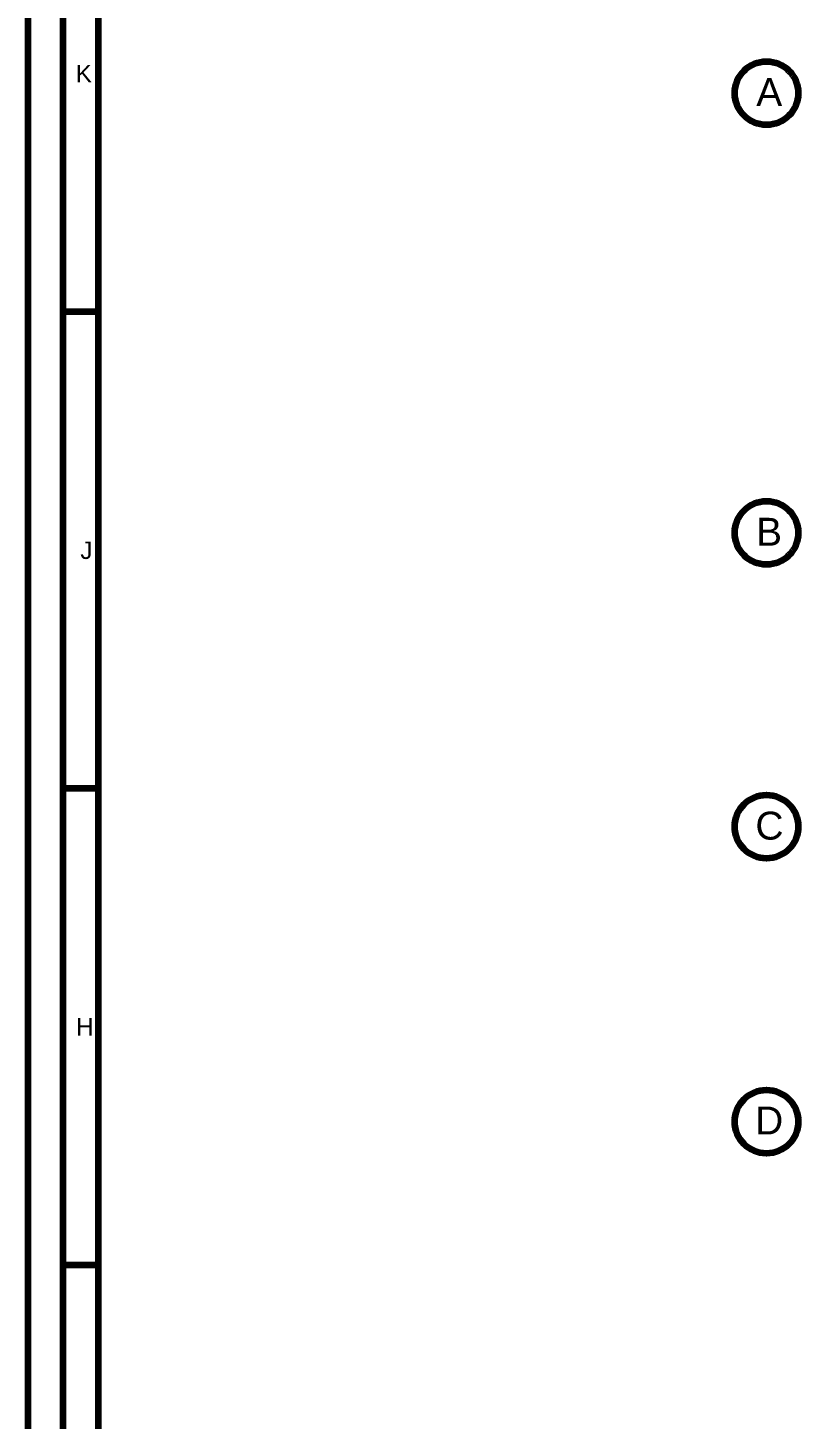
# Model space of a CAD drawing. Extents: x 0 to 1153, y 0 to 816.
# Drawn here: x 4.8 to 110.9, y 452.3 to 643.6 of the extents above; entities that cross this region are included whole.
import ezdxf

# ---------------------------------------------------------------- set-up
doc = ezdxf.new("R2010")
doc.units = 0
doc.header["$MEASUREMENT"] = 0
doc.layers.add('Arch', color=7, linetype='Continuous')
doc.styles.add('p2c-119', font='arial.ttf')
doc.styles.add('p2c-2', font='arial.ttf')

msp = doc.modelspace()

# ---------------------------------------------------------------- linework, layer by layer
at = {"layer": 'Arch', "color": 11, "linetype": 'Continuous', "lineweight": 211}
for p, q in [((14.54, 604.59), (9.69, 604.59)), ((14.54, 539.03), (9.69, 539.03)), ((14.54, 473.47), (9.69, 473.47))]:
    msp.add_line(p, q, dxfattribs=at)
for points in [[(4.85, 810.97), (4.85, 4.85), (1148.55, 4.85), (1148.55, 810.97)], [(9.69, 806.12), (9.69, 9.69), (1143.7, 9.69), (1143.7, 806.12)], [(14.54, 801.27), (14.54, 14.54), (1138.85, 14.54), (1138.85, 801.27)]]:
    msp.add_lwpolyline(points, close=True, dxfattribs=at)
for centre in [(106.51, 634.66), (106.51, 574.18), (106.51, 533.77), (106.51, 493.2)]:
    msp.add_circle(centre, 4.37, dxfattribs=at)

# ---------------------------------------------------------------- texts
for s, height, style, p in [('K', 2.4, 'p2c-119', (11.43, 636.15)), ('A', 3.84, 'p2c-2', (105.1, 632.88)), ('B', 3.84, 'p2c-2', (105.07, 572.41)), ('J', 2.4, 'p2c-119', (12.08, 570.59)), ('C', 3.84, 'p2c-2', (104.98, 531.99)), ('H', 2.4, 'p2c-119', (11.49, 505.04)), ('D', 3.84, 'p2c-2', (104.94, 491.43))]:
    msp.add_text(s, height=height, dxfattribs=dict(at, style=style)).set_placement(p)

doc.saveas('drawing.dxf')
